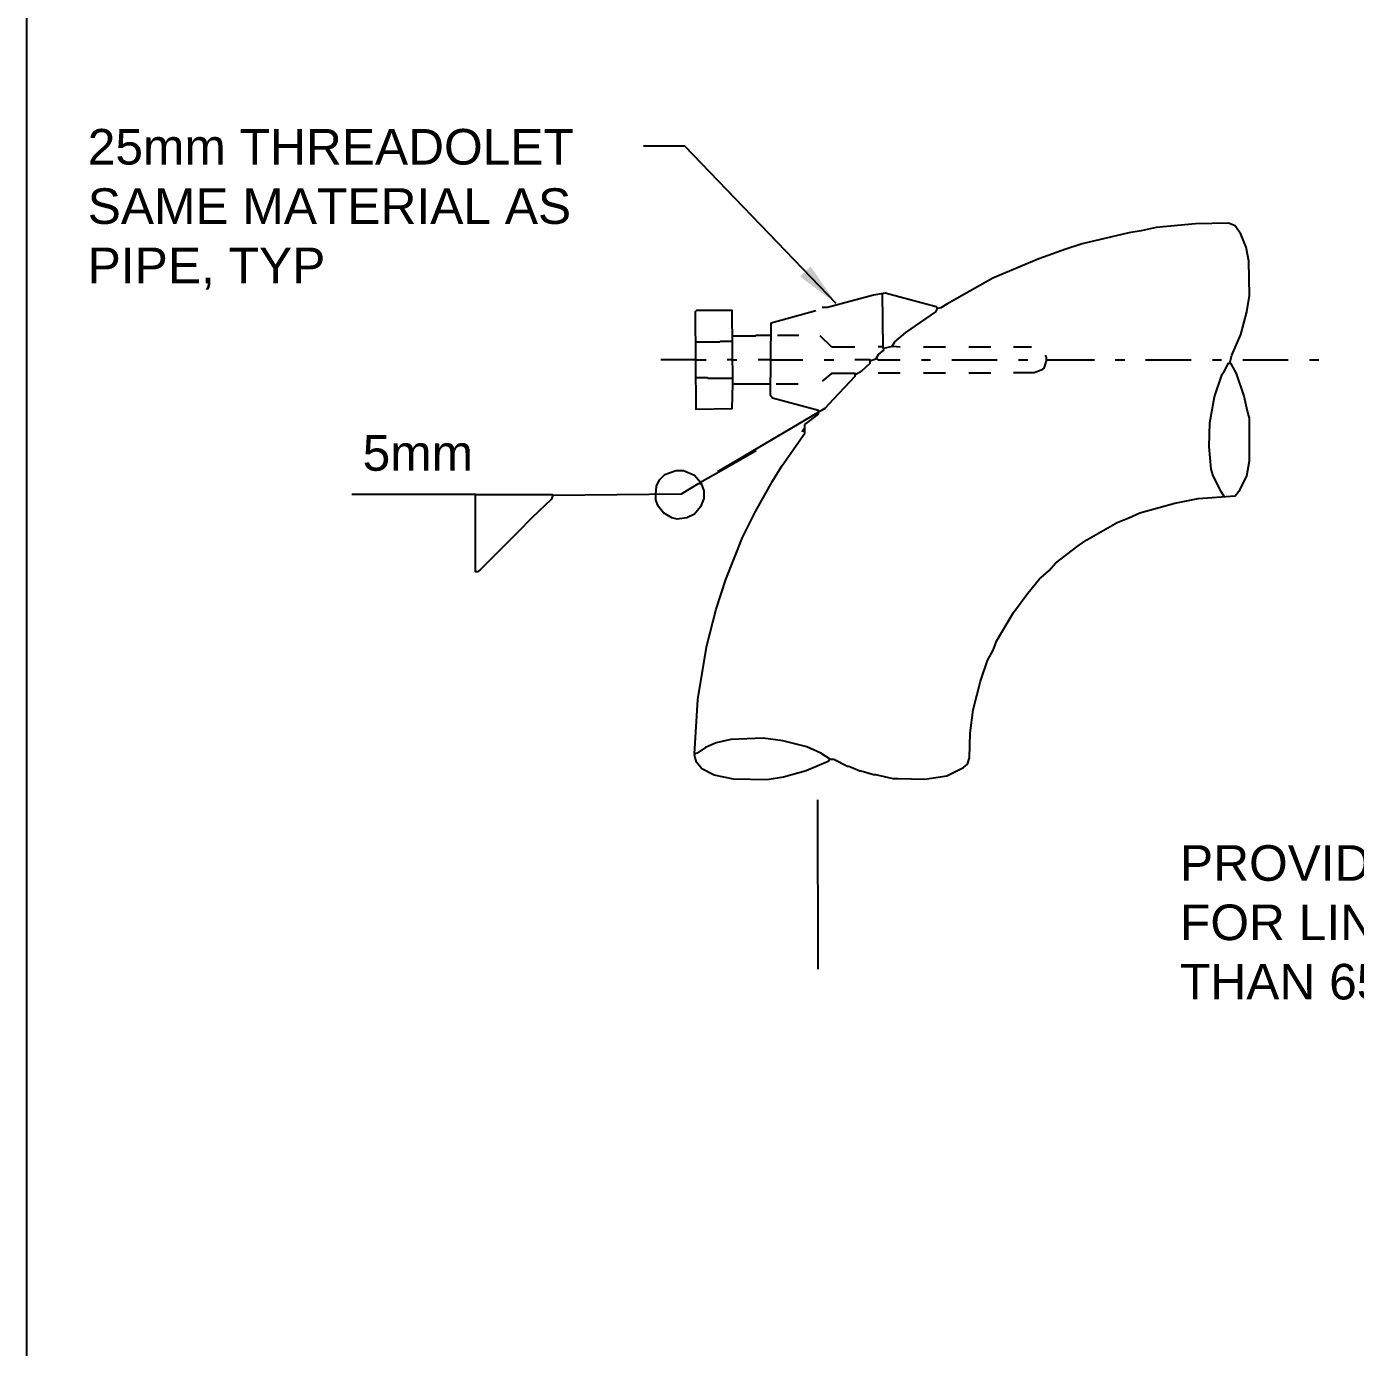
# Model space of a CAD drawing. Header units: millimetres. Extents: x 20 to 208, y 10 to 269.
# Drawn here: x 20 to 94.7, y 84.2 to 158.5 of the extents above; entities that cross this region are included whole.
import ezdxf

# ---------------------------------------------------------------- set-up
doc = ezdxf.new("R2010")
doc.units = ezdxf.units.MM
doc.header["$LTSCALE"] = 0.4
doc.header["$MEASUREMENT"] = 0
doc.layers.get('0').update_dxf_attribs({"linetype": 'CONTINUOUS'})
doc.layers.add('G-ANNO-SYMB', color=5, linetype='CONTINUOUS')
doc.layers.add('N-PR-PROCESS', color=4, linetype='CONTINUOUS')
doc.layers.add('N-ANNO-TEXT', color=2, linetype='CONTINUOUS', lineweight=25)
doc.styles.add('_CGS_2-5_NOTES', font='arial.ttf', dxfattribs={"height": 2.5})
doc.styles.get("Standard").update_dxf_attribs({"font": 'simplex.shx'})
doc.dimstyles.get("Standard").update_dxf_attribs({"dimtxt": 1, "dimasz": 2.5, "dimexe": 1.5, "dimexo": 2, "dimgap": 1.75, "dimtad": 1, "dimdec": 4, "dimzin": 0, "dimdsep": 46, "dimtxsty": 'Standard', "dimblk": 'OBLIQUE', "dimcen": 2.5, "dimdle": 1.5, "dimclrd": 256, "dimclre": 256, "dimclrt": 256, "dimadec": 0, "dimazin": 0, "dimtfac": 1, "dimtdec": 4, "dimtofl": 0, "dimtmove": 0, "dimatfit": 3, "dimfxl": 1, "dimtolj": 1, "dimtzin": 0, "dimlwd": -1, "dimarcsym": 0})

# ---------------------------------------------------------------- blocks, each defined once
blk = doc.blocks.new('_OBLIQUE')
at = {"color": 0, "linetype": 'ByBlock'}
blk.add_line((-0.5, -0.5), (0.5, 0.5), dxfattribs=at)

msp = doc.modelspace()

# ---------------------------------------------------------------- linework, layer by layer
at = {"layer": 'G-ANNO-SYMB'}
msp.add_line((20, 269), (20, 10), dxfattribs=at)
at = {"layer": 'N-ANNO-TEXT'}
for p, q in [((63.733, 135.619), (63.733, 136.092)), ((62.459, 133.798), (63.733, 135.619)), ((59.472, 133.762), (61.002, 134.636)), ((57.87, 132.851), (59.472, 133.762)), ((61.912, 132.924), (62.459, 133.798)), ((55.394, 132.633), (55.576, 132.997)), ((55.576, 132.997), (55.867, 133.288)), ((55.867, 133.288), (56.486, 133.507)), ((56.486, 133.507), (56.923, 133.507)), ((56.923, 133.507), (57.542, 133.252)), ((57.542, 133.252), (57.87, 132.851)), ((55.357, 132.159), (55.394, 132.633)), ((60.966, 131.212), (61.912, 132.924)), ((60.237, 129.756), (60.966, 131.212)), ((58.234, 123.674), (58.744, 125.713)), ((57.834, 121.343), (58.234, 123.674))]:
    msp.add_line(p, q, dxfattribs=at)
for points in [[(87.296, 132.05, 0), (87.151, 132.305, 0), (86.677, 133.215, 0), (86.568, 133.58, 0), (86.459, 134.854, 0), (86.495, 136.202, 0), (86.75, 137.658, 0), (87.187, 138.933, 0), (87.296, 139.079, 0), (87.551, 139.552, 0), (87.624, 139.552, 0)], [(49.566, 132.123, 0), (56.814, 132.196, 0), (57.761, 132.778, 0), (57.906, 132.778, 0), (58.052, 132.378, 0), (58.052, 131.941, 0), (57.87, 131.467, 0), (57.542, 131.067, 0), (57.105, 130.848, 0), (56.559, 130.775, 0), (56.268, 130.848, 0), (55.794, 131.139, 0), (55.503, 131.504, 0), (55.357, 131.868, 0), (55.357, 132.159, 0)], [(45.233, 132.159, 0), (38.277, 132.159, 0)], [(49.566, 132.123, 0), (49.494, 131.904, 0), (48.401, 130.848, 0), (47.6, 130.047, 0), (46.944, 129.391, 0), (46.107, 128.554, 0), (45.488, 127.935, 0), (45.342, 127.825, 0), (45.233, 127.825, 0), (45.233, 132.159, 0), (49.53, 132.159, 0), (49.566, 132.123, 0)]]:
    msp.add_polyline3d(points, dxfattribs=at)
at = {"layer": 'N-PR-PROCESS'}
for p, q in [((61.84, 141.81), (64.353, 142.502)), ((61.803, 137.731), (61.84, 141.81)), ((61.912, 137.586), (61.803, 137.731)), ((64.498, 136.894), (61.912, 137.586)), ((63.733, 136.092), (64.498, 136.675)), ((64.498, 136.675), (64.498, 136.894)), ((59.29, 127.388), (60.237, 129.756)), ((58.744, 125.713), (59.29, 127.388)), ((57.724, 120.651), (57.834, 121.343)), ((57.542, 117.592), (57.724, 120.651)), ((58.744, 118.211), (58.161, 117.956)), ((59.582, 118.393), (58.744, 118.211)), ((61.403, 118.466), (59.582, 118.393)), ((62.495, 118.32), (61.403, 118.466)), ((63.843, 117.992), (62.495, 118.32)), ((64.644, 117.628), (63.843, 117.992)), ((57.688, 117.628), (57.542, 117.592)), ((58.161, 117.956), (57.688, 117.628)), ((65.154, 117.3), (64.644, 117.628))]:
    msp.add_line(p, q, dxfattribs=at)
for points in [[(65.154, 117.3, 0), (65.372, 117.3, 0), (66.137, 116.9, 0), (66.21, 116.9, 0), (66.829, 116.645, 0), (66.902, 116.645, 0), (67.594, 116.426, 0), (67.703, 116.426, 0), (68.686, 116.208, 0), (68.978, 116.208, 0), (70.471, 116.171, 0), (71.709, 116.353, 0), (72.656, 116.827, 0), (72.875, 117.009, 0), (72.984, 117.373, 0), (73.02, 118.757, 0), (73.202, 120.068, 0), (73.603, 121.671, 0), (74.004, 122.836, 0), (74.331, 123.455, 0), (74.513, 123.929, 0), (75.46, 125.531, 0), (76.261, 126.624, 0), (76.917, 127.425, 0), (77.026, 127.498, 0), (77.463, 127.898, 0), (77.827, 128.299, 0), (79.102, 129.282, 0), (79.576, 129.61, 0), (81.287, 130.593, 0), (81.943, 130.848, 0), (82.562, 131.139, 0), (84.529, 131.686, 0), (85.84, 131.941, 0), (87.916, 132.086, 0), (88.207, 132.451, 0), (88.571, 133.215, 0), (88.717, 134.053, 0), (88.717, 136.457, 0), (88.607, 136.857, 0), (88.425, 137.695, 0), (87.988, 138.969, 0), (87.697, 139.516, 0), (87.624, 139.552, 0), (87.733, 139.989, 0), (88.243, 141.155, 0), (88.571, 142.429, 0), (88.717, 143.34, 0), (88.68, 145.27, 0), (88.535, 146.071, 0), (88.243, 146.8, 0), (87.916, 147.273, 0), (87.551, 147.419, 0), (85.694, 147.382, 0), (83.472, 147.164, 0), (82.635, 146.982, 0), (81.943, 146.872, 0), (79.321, 146.253, 0), (78.41, 145.962, 0), (76.881, 145.416, 0), (74.295, 144.323, 0), (71.709, 142.866, 0), (71.381, 142.648, 0), (71.199, 142.611, 0), (71.126, 142.721, 0), (68.249, 143.485, 0), (67.594, 143.376, 0), (65.008, 142.684, 0), (64.717, 142.684, 0)], [(67.739, 139.807, 0), (67.885, 140.026, 0), (68.177, 140.281, 0), (68.14, 140.426, 0), (68.104, 143.485, 0)], [(59.691, 138.387, 0), (59.654, 142.502, 0), (57.651, 142.502, 0), (57.579, 142.429, 0), (57.615, 136.966, 0), (59.654, 137.003, 0), (59.691, 138.387, 0), (61.803, 138.387, 0)], [(68.65, 140.499, 0), (68.796, 140.754, 0), (69.415, 141.264, 0), (71.09, 142.429, 0), (71.199, 142.611, 0)], [(57.579, 140.754, 0), (58.963, 140.754, 0), (58.999, 140.79, 0), (59.691, 140.79, 0)], [(59.691, 141.082, 0), (60.966, 141.082, 0), (61.002, 141.118, 0), (61.803, 141.118, 0)], [(62.204, 141.118, 0), (63.406, 141.118, 0)], [(65.227, 140.463, 0), (64.607, 141.082, 0)], [(65.227, 140.463, 0), (66.538, 140.463, 0)], [(68.104, 140.463, 0), (67.849, 140.463, 0)], [(68.177, 140.39, 0), (68.686, 140.499, 0), (69.087, 140.463, 0)], [(68.65, 140.499, 0), (68.686, 140.463, 0)], [(70.398, 140.463, 0), (71.636, 140.463, 0)], [(72.947, 140.463, 0), (74.186, 140.463, 0)], [(75.46, 140.463, 0), (76.48, 140.463, 0)], [(57.579, 139.734, 0), (55.648, 139.734, 0)], [(57.579, 139.734, 0), (58.198, 139.734, 0)], [(59.691, 139.734, 0), (59.363, 139.734, 0)], [(59.691, 139.734, 0), (59.909, 139.734, 0)], [(61.803, 139.734, 0), (61.111, 139.734, 0)], [(61.803, 139.734, 0), (63.624, 139.734, 0)], [(64.826, 139.734, 0), (65.372, 139.734, 0)], [(66.61, 138.933, 0), (66.938, 139.115, 0), (67.412, 139.552, 0), (67.412, 139.734, 0), (66.538, 139.734, 0)], [(67.448, 139.698, 0), (67.412, 139.698, 0)], [(67.448, 139.698, 0), (67.776, 139.807, 0), (67.849, 139.734, 0), (69.087, 139.734, 0)], [(67.739, 139.807, 0), (67.776, 139.771, 0)], [(70.289, 139.734, 0), (70.799, 139.734, 0)], [(72, 139.734, 0), (74.55, 139.734, 0)], [(77.318, 139.734, 0), (77.172, 139.261, 0), (77.026, 139.152, 0), (76.626, 139.006, 0), (75.46, 139.006, 0)], [(75.752, 139.734, 0), (76.261, 139.734, 0)], [(77.318, 139.734, 0), (77.318, 139.88, 0), (77.281, 139.916, 0), (77.281, 139.989, 0)], [(77.318, 139.734, 0), (80.013, 139.734, 0)], [(81.178, 139.734, 0), (81.724, 139.734, 0)], [(82.89, 139.734, 0), (85.439, 139.734, 0)], [(86.641, 139.734, 0), (87.151, 139.734, 0)], [(88.353, 139.734, 0), (90.902, 139.734, 0)], [(92.104, 139.734, 0), (92.614, 139.734, 0)], [(64.535, 136.821, 0), (64.862, 137.003, 0), (65.372, 137.549, 0), (66.574, 138.824, 0), (66.574, 138.969, 0), (65.227, 138.969, 0), (64.717, 138.532, 0)], [(67.849, 139.006, 0), (69.087, 139.006, 0)], [(70.398, 139.006, 0), (71.636, 139.006, 0)], [(72.947, 139.006, 0), (74.186, 139.006, 0)], [(87.624, 139.552, 0), (87.661, 139.552, 0)], [(59.691, 138.678, 0), (58.307, 138.678, 0), (58.271, 138.715, 0), (57.579, 138.715, 0)], [(62.131, 138.387, 0), (63.369, 138.387, 0)], [(64.535, 136.821, 0), (64.498, 136.857, 0)], [(63.661, 135.728, 0), (63.588, 135.728, 0), (63.624, 135.765, 0), (63.661, 135.728, 0)], [(63.661, 135.728, 0), (63.697, 135.728, 0), (63.697, 135.765, 0), (63.661, 135.801, 0), (63.661, 135.837, 0), (63.697, 135.837, 0), (63.661, 135.801, 0)], [(65.154, 117.3, 0), (65.044, 117.155, 0), (63.806, 116.645, 0), (62.532, 116.281, 0), (61.621, 116.135, 0), (59.727, 116.171, 0), (58.635, 116.39, 0), (57.943, 116.754, 0), (57.651, 117.118, 0), (57.542, 117.519, 0), (57.579, 117.592, 0)]]:
    msp.add_polyline3d(points, dxfattribs=at)

# ---------------------------------------------------------------- texts
at = {"layer": 'N-ANNO-TEXT', "char_height": 2, "attachment_point": 1, "style": '_CGS_2-5_NOTES'}
for s, insert, width in [('25mm THREADOLET\\PSAME MATERIAL AS PIPE, TYP', (23.436, 152.708), 31.08765), ('5mm ', (38.886, 135.501), 107.31119), ('PROVIDE REDUCERS FOR LINES SMALLER THAN 65mm', (84.82, 112.456), 34.60245)]:
    msp.add_mtext(s, dxfattribs=dict(at, insert=insert, width=width))

# ---------------------------------------------------------------- leaders
at = {"layer": 'N-ANNO-TEXT'}
for points, override in [([(65.498, 142.893), (56.993, 151.748), (54.67, 151.748)], {"dimgap": 1.75, "dimtad": 0}), ([(64.862, 137.003), (58.821, 133.444)], {"dimtxt": 0.05, "dimasz": 0.1, "dimgap": 0.2})]:
    msp.add_leader(points, dimstyle='Standard', override=override, dxfattribs=at)
at = {"layer": 'N-PR-PROCESS'}
msp.add_leader([(64.455, 115.013), (64.459, 105.481)], dimstyle='Standard', override={"dimtxt": 0.05, "dimasz": 0.1, "dimgap": 0.2}, dxfattribs=at)

doc.saveas('drawing.dxf')
